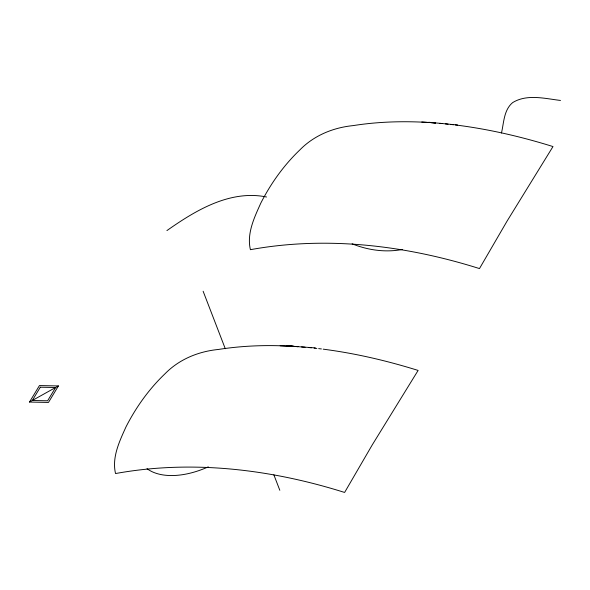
<?xml version="1.0" encoding="UTF-8"?>
<svg xmlns="http://www.w3.org/2000/svg" width="590" height="590" viewBox="0 0 590 590"><rect width="100%" height="100%" fill="white"/><g stroke="black" fill="none" stroke-linecap="round" stroke-linejoin="round"><path stroke-width="0.89" d="M501.471 133.023C503.912 122.632 503.772 110.05 512.629 102.623C526.936 93.766 544.924 98.589 560.5 100.447M29.5 402.055L39.434 385.572L58.41 385.941L48.476 402.432L29.5 402.055L58.41 385.941M166.911 230.587C195.541 210.424 230.019 189.582 266.547 196.994M402.343 249.474C385.521 252.66 367.917 250.204 352.134 243.818M297.884 346.625L286.924 345.88L315.303 347.901M280.154 345.784L298.031 346.669M427.566 122.418C402.741 120.987 377.733 121.724 353.144 125.604C333.195 127.602 314.035 135.434 299.875 149.904C283.864 165.178 270.847 183.431 260.81 203.115C254.327 217.504 246.583 233.552 250.411 249.681C326.794 235.757 405.891 245.381 479.478 268.583L507.068 221.11L552.992 146.563C521.715 136.814 489.685 129.35 457.176 125.169L455.355 124.969M287.219 346.05C264.202 344.921 241.052 345.917 218.278 349.472C198.329 351.47 179.168 359.303 165.008 373.772C148.997 389.053 135.973 407.299 125.943 426.99C119.46 441.372 111.716 457.42 115.537 473.549C191.92 459.625 271.024 469.249 344.612 492.451L372.202 444.978L418.118 370.432C387.128 360.778 355.401 353.336 323.187 349.162M290.87 346.205L293.614 346.33L286.924 345.88M428.687 122.255L457.604 124.999M421.791 122.012L435.494 122.949M431.128 122.661L435.545 123.008M439.963 123.354L442.618 123.561M301.564 346.95L305.096 347.222M445.347 123.856L448.075 124.158M450.804 124.46L453.54 124.763M308.659 347.525L311.387 347.827M314.116 348.13L316.852 348.432M318.666 348.631L321.403 348.933M203.13 291.246L225.277 348.727M273.871 474.839L279.822 490.283M208.285 466.852A66.714 38.549 -29.6 0 1 147.021 468.667M40.312 387.202L32.303 400.499L47.606 400.794L55.615 387.505L40.312 387.202"/></g></svg>
